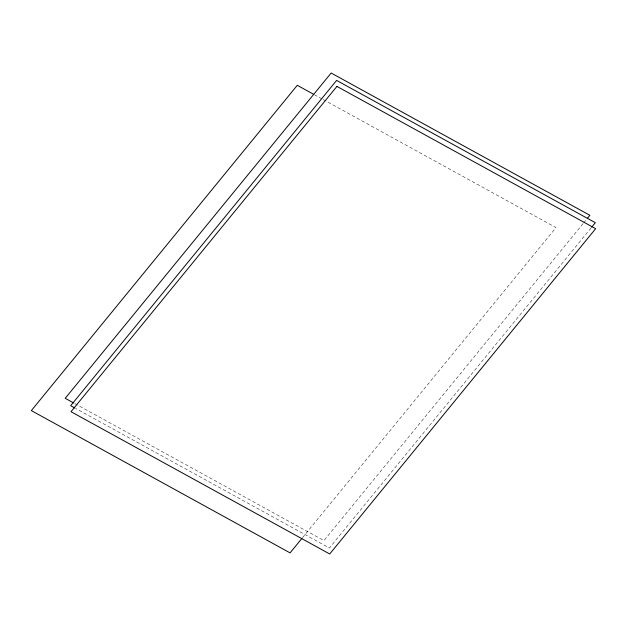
<?xml version="1.0" encoding="UTF-8"?>
<svg xmlns="http://www.w3.org/2000/svg" width="627" height="627" viewBox="0 0 627 627"><rect width="100%" height="100%" fill="white"/><g stroke="black" fill="none" stroke-linecap="round" stroke-linejoin="round"><path stroke-width="0.47" stroke-dasharray="3.13 2.35" d="M302.473 537.723L556.008 227.601L322.983 99.442M583.055 223.651L323.94 540.599L74.637 403.49M583.674 222.891L586.77 219.097M590.995 228.009L329.402 547.99L75.82 408.53M314.417 94.732L322.129 98.972"/><path stroke-width="0.94" d="M301.853 538.483L290.074 552.889L31.35 410.599L297.284 85.311L313.563 94.262M587.389 218.337L589.874 215.304L331.15 73.022L65.216 398.31L73.782 403.02M591.614 227.248L595.337 222.695L336.613 80.413L70.679 405.7L74.966 408.059M336.926 86.401L70.992 411.696L329.716 553.978L595.65 228.69L336.926 86.401"/></g></svg>
